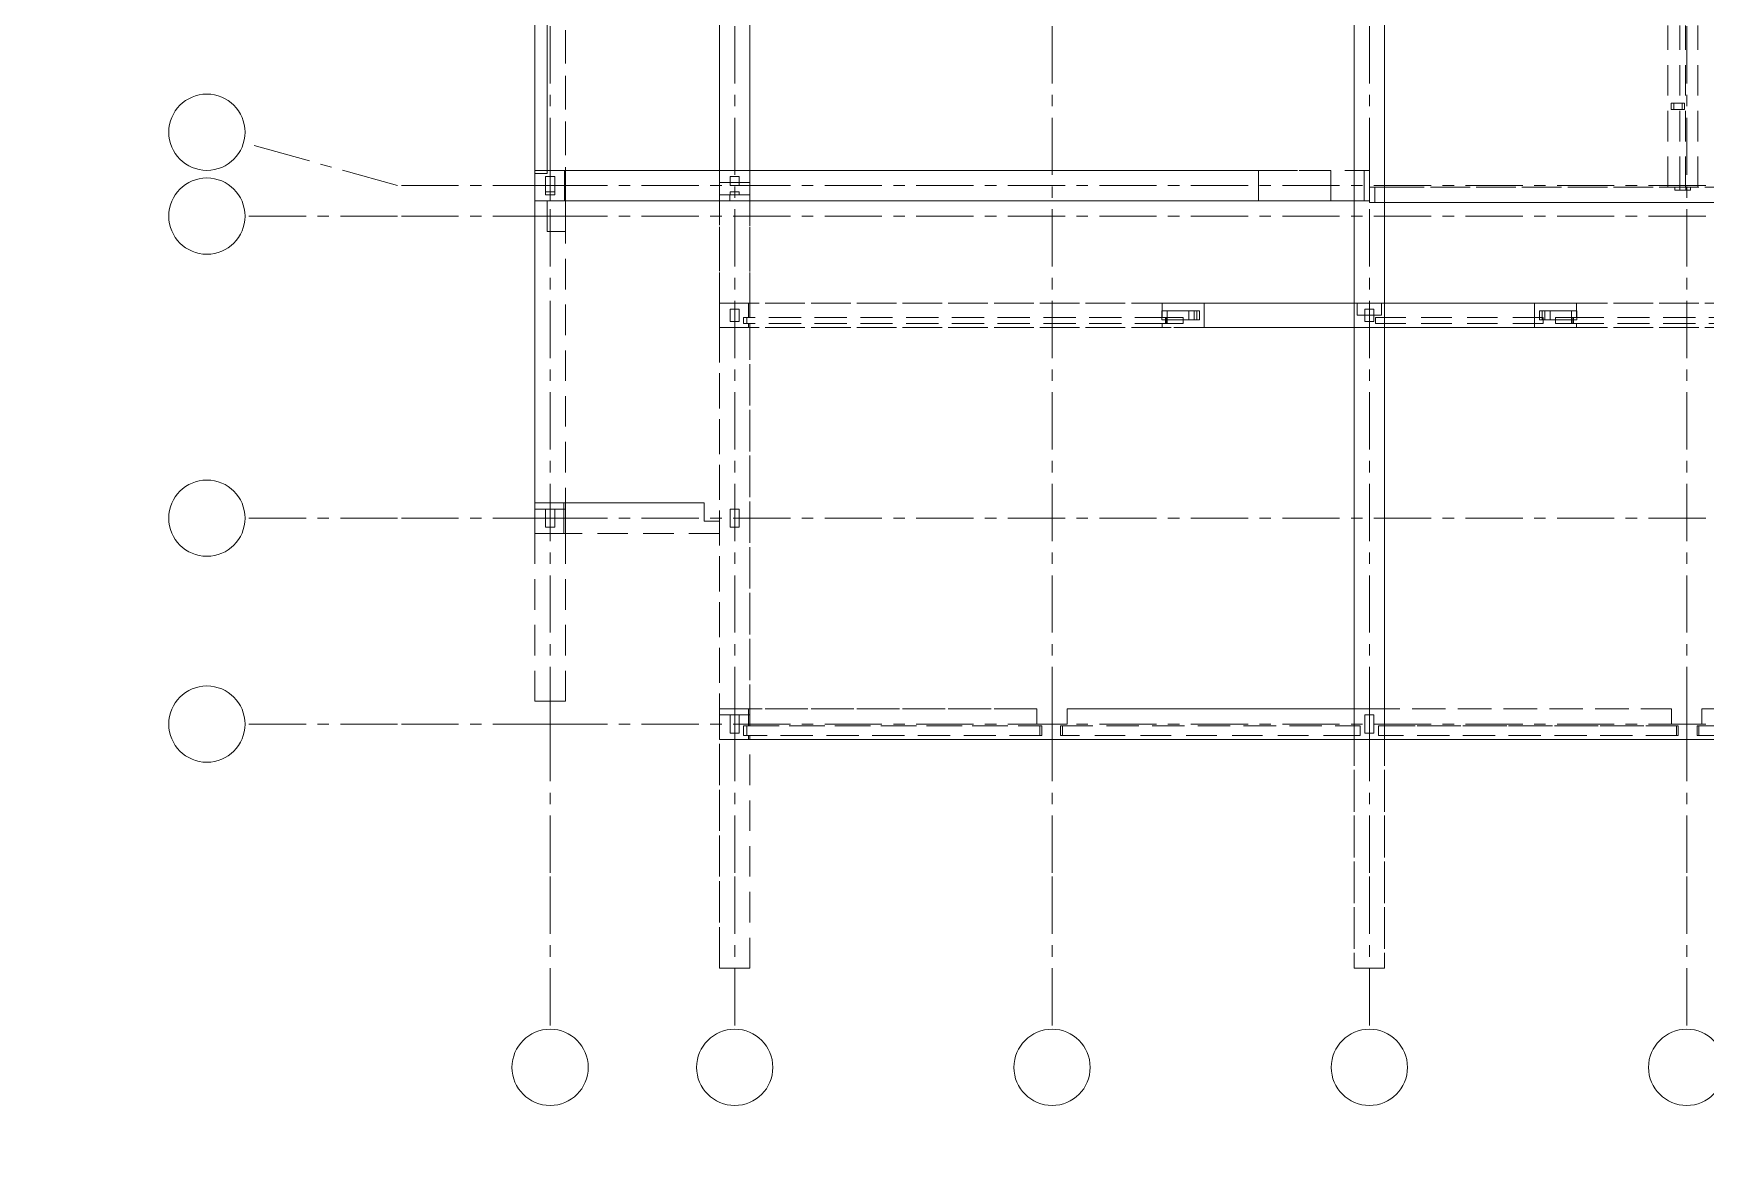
# Model space of a CAD drawing. Header units: millimetres. Extents: x 0 to 10920, y 0 to 297.
# Drawn here: x 5048.2 to 5267.4, y 0 to 149 of the extents above; entities that cross this region are included whole.
import ezdxf

# ---------------------------------------------------------------- set-up
doc = ezdxf.new("R2010")
doc.units = ezdxf.units.MM
for name, pattern in [('K5LT_AXLED', [12, 7.5, -1.5, 1.5, -1.5]), ('K5LT_DASHED', [6, 4, -2]), ('K5LT_THIN', [0])]:
    doc.linetypes.add(name, pattern=pattern)
doc.layers.add('Системный слой', color=7, linetype='Continuous')
doc.styles.add('KTEXTSTYLE', font='GOST_AU.SHX', dxfattribs={"width": 0.96, "height": 5})

# ---------------------------------------------------------------- blocks, each defined once
blk = doc.blocks.new('U300')
at = {"layer": 'Системный слой', "color": 30, "linetype": 'K5LT_AXLED', "lineweight": 18}
for p, q in [((5095.91, 58.4), (5075.91, 58.4)), ((5115.91, 58.4), (5095.91, 58.4)), ((5115.91, 58.4), (5306.51, 58.4))]:
    blk.add_line(p, q, dxfattribs=at)
at = {"layer": 'Системный слой', "color": 7, "linetype": 'K5LT_THIN', "lineweight": 18}
blk.add_arc((5070.91, 58.4), 5, 0, 360, dxfattribs=at)
blk = doc.blocks.new('U301')
at = {"layer": 'Системный слой', "color": 30, "linetype": 'K5LT_AXLED', "lineweight": 18}
for p, q in [((5095.91, 85.4), (5075.91, 85.4)), ((5115.91, 85.4), (5095.91, 85.4)), ((5115.91, 85.4), (5306.51, 85.4))]:
    blk.add_line(p, q, dxfattribs=at)
at = {"layer": 'Системный слой', "color": 7, "linetype": 'K5LT_THIN', "lineweight": 18}
blk.add_arc((5070.91, 85.4), 5, 0, 360, dxfattribs=at)
blk = doc.blocks.new('U302')
at = {"layer": 'Системный слой', "color": 30, "linetype": 'K5LT_AXLED', "lineweight": 18}
for p, q in [((5095.91, 125), (5075.91, 125)), ((5115.91, 125), (5095.91, 125)), ((5115.91, 125), (5306.51, 125))]:
    blk.add_line(p, q, dxfattribs=at)
at = {"layer": 'Системный слой', "color": 7, "linetype": 'K5LT_THIN', "lineweight": 18}
blk.add_arc((5070.91, 125), 5, 0, 360, dxfattribs=at)
blk = doc.blocks.new('U303')
at = {"layer": 'Системный слой', "color": 30, "linetype": 'K5LT_AXLED', "lineweight": 18}
for p, q in [((5095.91, 129), (5075.73, 134.65)), ((5115.91, 129), (5095.91, 129)), ((5115.91, 129), (5306.51, 129))]:
    blk.add_line(p, q, dxfattribs=at)
at = {"layer": 'Системный слой', "color": 7, "linetype": 'K5LT_THIN', "lineweight": 18}
blk.add_arc((5070.91, 136), 5, 0, 360, dxfattribs=at)
blk = doc.blocks.new('U308')
at = {"layer": 'Системный слой', "color": 30, "linetype": 'K5LT_AXLED', "lineweight": 18}
for p, q in [((5115.91, 58.4), (5115.91, 250.2)), ((5115.91, 58.4), (5115.91, 38.4)), ((5115.91, 38.4), (5115.91, 18.4))]:
    blk.add_line(p, q, dxfattribs=at)
at = {"layer": 'Системный слой', "color": 7, "linetype": 'K5LT_THIN', "lineweight": 18}
blk.add_arc((5115.91, 13.4), 5, 0, 360, dxfattribs=at)
blk = doc.blocks.new('U309')
at = {"layer": 'Системный слой', "color": 30, "linetype": 'K5LT_AXLED', "lineweight": 18}
for p, q in [((5140.11, 58.4), (5140.11, 250.2)), ((5140.11, 58.4), (5140.11, 38.4)), ((5140.11, 38.4), (5140.11, 18.4))]:
    blk.add_line(p, q, dxfattribs=at)
at = {"layer": 'Системный слой', "color": 7, "linetype": 'K5LT_THIN', "lineweight": 18}
blk.add_arc((5140.11, 13.4), 5, 0, 360, dxfattribs=at)
blk = doc.blocks.new('U310')
at = {"layer": 'Системный слой', "color": 30, "linetype": 'K5LT_AXLED', "lineweight": 18}
for p, q in [((5181.71, 58.4), (5181.71, 250.2)), ((5181.71, 58.4), (5181.71, 38.4)), ((5181.71, 38.4), (5181.71, 18.4))]:
    blk.add_line(p, q, dxfattribs=at)
at = {"layer": 'Системный слой', "color": 7, "linetype": 'K5LT_THIN', "lineweight": 18}
blk.add_arc((5181.71, 13.4), 5, 0, 360, dxfattribs=at)
blk = doc.blocks.new('U311')
at = {"layer": 'Системный слой', "color": 30, "linetype": 'K5LT_AXLED', "lineweight": 18}
for p, q in [((5223.31, 58.4), (5223.31, 250.2)), ((5223.31, 58.4), (5223.31, 38.4)), ((5223.31, 38.4), (5223.31, 18.4))]:
    blk.add_line(p, q, dxfattribs=at)
at = {"layer": 'Системный слой', "color": 7, "linetype": 'K5LT_THIN', "lineweight": 18}
blk.add_arc((5223.31, 13.4), 5, 0, 360, dxfattribs=at)
blk = doc.blocks.new('U312')
at = {"layer": 'Системный слой', "color": 30, "linetype": 'K5LT_AXLED', "lineweight": 18}
for p, q in [((5264.91, 58.4), (5264.91, 250.2)), ((5264.91, 58.4), (5264.91, 38.4)), ((5264.91, 38.4), (5264.91, 18.4))]:
    blk.add_line(p, q, dxfattribs=at)
at = {"layer": 'Системный слой', "color": 7, "linetype": 'K5LT_THIN', "lineweight": 18}
blk.add_arc((5264.91, 13.4), 5, 0, 360, dxfattribs=at)
blk = doc.blocks.new('U299')
at = {"layer": 'Системный слой'}
for name in ['U308', 'U309', 'U310', 'U311', 'U312', 'U303', 'U302', 'U301', 'U300']:
    blk.add_blockref(name, (0, 0), dxfattribs=at)
blk = doc.blocks.new('U330')
at = {"layer": 'Системный слой', "color": 7, "linetype": 'K5LT_DASHED', "lineweight": 18}
for p, q in [((5113.91, 249), (5113.91, 86.6)), ((5113.91, 127), (5113.91, 199.8)), ((5113.91, 127), (5113.91, 199.8)), ((5117.91, 127), (5117.91, 199.8)), ((5138.11, 127.8), (5138.11, 199)), ((5142.11, 127.8), (5142.11, 199)), ((5138.11, 195.8), (5138.11, 131)), ((5142.11, 195.8), (5142.11, 131)), ((5113.91, 61.4), (5113.91, 183.2)), ((5221.31, 58.16), (5221.31, 166.4)), ((5221.31, 166.4), (5221.31, 26.4)), ((5113.91, 130.6), (5113.91, 161.8)), ((5113.91, 161.8), (5113.91, 130.6)), ((5115.51, 130.6), (5115.51, 161.8)), ((5115.51, 161.8), (5115.51, 130.6)), ((5117.91, 161.4), (5117.91, 131)), ((5117.91, 127), (5117.91, 161.4)), ((5117.91, 161.4), (5117.91, 86.6)), ((5225.31, 58.16), (5225.31, 160.4)), ((5225.31, 160.4), (5225.31, 26.4)), ((5113.91, 130.6), (5115.51, 130.6)), ((5113.91, 130.6), (5113.91, 127)), ((5113.91, 130.6), (5115.51, 130.6)), ((5113.91, 130.6), (5113.91, 127)), ((5116.51, 130.2), (5115.31, 130.2)), ((5115.31, 130.2), (5115.31, 127.8)), ((5116.51, 130.2), (5115.31, 130.2)), ((5115.31, 130.2), (5115.31, 128.2)), ((5117.91, 131), (5115.91, 131)), ((5115.91, 131), (5115.91, 127)), ((5116.51, 130.2), (5116.51, 127.8)), ((5116.51, 128.2), (5116.51, 130.2)), ((5142.11, 131), (5138.11, 131)), ((5138.11, 131), (5138.11, 127.8)), ((5139.51, 130.2), (5140.71, 130.2)), ((5139.51, 130.2), (5139.51, 129)), ((5140.71, 130.2), (5140.71, 129)), ((5142.11, 131), (5142.11, 127.8)), ((5116.51, 128.2), (5115.31, 128.2)), ((5116.51, 127.8), (5115.31, 127.8)), ((5139.49, 127.8), (5138.11, 127.8)), ((5142.11, 127.8), (5138.11, 127.8)), ((5138.11, 127), (5138.11, 127.8)), ((5138.11, 127.8), (5138.11, 26.4)), ((5138.11, 127.8), (5142.11, 127.8)), ((5142.11, 127.8), (5139.49, 127.8)), ((5139.49, 127.8), (5139.49, 127)), ((5139.51, 129), (5140.71, 129)), ((5140.71, 128.2), (5139.51, 128.2)), ((5139.51, 128.2), (5139.51, 127.8)), ((5140.71, 127.8), (5139.51, 127.8)), ((5140.71, 127.8), (5140.71, 128.2)), ((5142.11, 113.6), (5142.11, 127.8)), ((5142.11, 111.72), (5142.11, 127.8)), ((5115.91, 127), (5113.91, 127)), ((5117.91, 127), (5113.91, 127)), ((5117.91, 127), (5115.51, 127)), ((5115.51, 127), (5115.51, 123)), ((5117.91, 127), (5117.91, 123)), ((5138.11, 113.6), (5138.11, 127)), ((5139.49, 127), (5138.11, 127)), ((5117.91, 123), (5115.51, 123)), ((5117.91, 61.4), (5117.91, 123)), ((5138.11, 113.6), (5142.11, 113.6)), ((5138.11, 113.6), (5138.11, 110.4)), ((5140.71, 112.8), (5139.51, 112.8)), ((5139.51, 112.8), (5139.51, 111.2)), ((5140.71, 111.2), (5140.71, 112.8)), ((5142.11, 111.72), (5142.11, 113.6)), ((5196.11, 112.6), (5199.63, 112.6)), ((5196.11, 112.6), (5196.11, 111.4)), ((5196.11, 112.6), (5196.81, 112.6)), ((5201.67, 113.6), (5196.16, 113.6)), ((5196.16, 113.6), (5196.16, 111.72)), ((5196.16, 113.6), (5221.71, 113.6)), ((5201.02, 112.6), (5196.81, 112.6)), ((5196.81, 112.6), (5196.81, 111.4)), ((5199.63, 112.6), (5200.68, 112.6)), ((5199.63, 112.6), (5199.63, 111.4)), ((5200.68, 112.6), (5201.02, 112.6)), ((5200.68, 112.6), (5200.68, 111.4)), ((5201.02, 112.6), (5201.02, 111.4)), ((5201.67, 113.6), (5201.67, 110.4)), ((5201.67, 113.6), (5221.71, 113.6)), ((5221.71, 112), (5221.71, 113.6)), ((5224.91, 112), (5221.71, 112)), ((5222.71, 112.8), (5223.91, 112.8)), ((5222.71, 112.8), (5222.71, 111.2)), ((5223.91, 112.8), (5223.91, 111.2)), ((5244.96, 113.6), (5224.91, 113.6)), ((5224.91, 113.6), (5224.91, 112)), ((5250.46, 113.6), (5224.91, 113.6)), ((5244.96, 110.4), (5244.96, 113.6)), ((5244.96, 113.6), (5250.46, 113.6)), ((5249.82, 112.6), (5245.61, 112.6)), ((5245.61, 112.6), (5245.95, 112.6)), ((5245.61, 112.6), (5245.61, 111.4)), ((5245.95, 112.6), (5247, 112.6)), ((5245.95, 112.6), (5245.95, 111.4)), ((5250.52, 112.6), (5247, 112.6)), ((5247, 112.6), (5247, 111.4)), ((5250.52, 112.6), (5249.82, 112.6)), ((5249.82, 112.6), (5249.82, 111.4)), ((5250.46, 113.6), (5250.46, 111.72)), ((5250.52, 112.6), (5250.52, 111.4)), ((5138.11, 110.4), (5138.11, 59.6)), ((5138.11, 110.4), (5142.11, 110.4)), ((5140.71, 111.2), (5139.51, 111.2)), ((5141.71, 111.72), (5142.11, 111.72)), ((5141.71, 111.72), (5141.71, 110.92)), ((5141.71, 110.92), (5142.11, 110.92)), ((5142.11, 110.4), (5142.11, 110.92)), ((5142.11, 58.16), (5142.11, 110.92)), ((5142.11, 59.6), (5142.11, 110.4)), ((5196.11, 111.4), (5196.81, 111.4)), ((5196.11, 111.4), (5199.63, 111.4)), ((5196.71, 111.72), (5196.16, 111.72)), ((5196.16, 111.72), (5198.91, 111.72)), ((5196.71, 110.92), (5196.16, 110.92)), ((5198.91, 110.92), (5196.16, 110.92)), ((5196.16, 110.92), (5196.16, 110.4)), ((5201.67, 110.4), (5196.16, 110.4)), ((5250.46, 110.4), (5196.16, 110.4)), ((5196.71, 110.92), (5196.71, 111.72)), ((5198.91, 111.72), (5196.71, 111.72)), ((5196.71, 110.92), (5198.91, 110.92)), ((5196.81, 111.4), (5201.02, 111.4)), ((5198.91, 110.92), (5198.91, 111.72)), ((5200.68, 111.4), (5199.63, 111.4)), ((5201.02, 111.4), (5200.68, 111.4)), ((5201.67, 110.4), (5244.96, 110.4)), ((5223.91, 111.2), (5222.71, 111.2)), ((5224.11, 110.92), (5224.11, 111.72)), ((5246.11, 111.72), (5224.11, 111.72)), ((5224.11, 110.92), (5246.11, 110.92)), ((5244.96, 110.4), (5250.46, 110.4)), ((5245.95, 111.4), (5245.61, 111.4)), ((5245.61, 111.4), (5249.82, 111.4)), ((5247, 111.4), (5245.95, 111.4)), ((5246.11, 110.92), (5246.11, 111.72)), ((5250.52, 111.4), (5247, 111.4)), ((5247.71, 110.92), (5247.71, 111.72)), ((5249.91, 111.72), (5247.71, 111.72)), ((5250.46, 111.72), (5247.71, 111.72)), ((5247.71, 110.92), (5250.46, 110.92)), ((5247.71, 110.92), (5249.91, 110.92)), ((5250.52, 111.4), (5249.82, 111.4)), ((5249.91, 110.92), (5249.91, 111.72)), ((5249.91, 111.72), (5250.46, 111.72)), ((5250.46, 110.92), (5249.91, 110.92)), ((5250.46, 110.92), (5250.46, 110.4)), ((5117.91, 86.6), (5113.91, 86.6)), ((5113.91, 86.6), (5113.91, 83.4)), ((5116.51, 86.6), (5115.31, 86.6)), ((5115.31, 86.6), (5115.31, 84.2)), ((5116.51, 84.2), (5116.51, 86.6)), ((5117.91, 86.6), (5117.91, 83.4)), ((5140.71, 86.6), (5139.51, 86.6)), ((5139.51, 86.6), (5139.51, 84.2)), ((5140.71, 84.2), (5140.71, 86.6)), ((5117.91, 83.4), (5113.91, 83.4)), ((5113.91, 61.4), (5113.91, 83.4)), ((5116.51, 84.2), (5115.31, 84.2)), ((5117.91, 83.4), (5117.91, 61.4)), ((5140.71, 84.2), (5139.51, 84.2)), ((5117.91, 61.4), (5113.91, 61.4)), ((5138.11, 59.6), (5142.11, 59.6)), ((5138.11, 59.6), (5138.11, 56.4)), ((5140.71, 59.6), (5139.51, 59.6)), ((5139.51, 59.6), (5139.51, 57.2)), ((5140.71, 57.2), (5140.71, 59.6)), ((5142.11, 59.6), (5142.11, 58.16)), ((5222.71, 59.6), (5223.91, 59.6)), ((5222.71, 59.6), (5222.71, 57.2)), ((5223.91, 59.6), (5223.91, 57.2)), ((5140.71, 57.2), (5139.51, 57.2)), ((5141.71, 58.16), (5142.11, 58.16)), ((5141.71, 58.16), (5141.71, 56.92)), ((5221.31, 58.16), (5222.11, 58.16)), ((5221.31, 58.16), (5221.31, 56.92)), ((5222.11, 58.16), (5222.11, 56.92)), ((5223.91, 57.2), (5222.71, 57.2)), ((5224.51, 56.92), (5224.51, 58.16)), ((5224.51, 58.16), (5225.31, 58.16)), ((5225.31, 56.92), (5225.31, 58.16)), ((5138.11, 26.4), (5138.11, 56.4)), ((5142.11, 56.4), (5138.11, 56.4)), ((5141.71, 56.92), (5142.11, 56.92)), ((5142.11, 56.4), (5142.11, 56.92)), ((5142.11, 26.4), (5142.11, 56.92)), ((5142.11, 26.4), (5142.11, 56.4)), ((5222.11, 56.92), (5221.31, 56.92)), ((5221.31, 56.92), (5221.31, 26.4)), ((5225.31, 56.92), (5224.51, 56.92)), ((5225.31, 56.92), (5225.31, 26.4)), ((5138.11, 26.4), (5142.11, 26.4)), ((5225.31, 26.4), (5221.31, 26.4))]:
    blk.add_line(p, q, dxfattribs=at)
blk = doc.blocks.new('U343')
at = {"layer": 'Системный слой', "color": 7, "linetype": 'K5LT_DASHED', "lineweight": 18}
for p, q in [((5262.42, 128.8), (5262.42, 150)), ((5264.03, 128.8), (5264.03, 150)), ((5264.77, 128.8), (5264.77, 150)), ((5266.39, 128.8), (5266.39, 150)), ((5264.3, 139.8), (5262.89, 139.8)), ((5262.89, 139), (5262.89, 139.8)), ((5262.89, 139.8), (5263.21, 139.8)), ((5264.3, 139), (5262.89, 139)), ((5262.89, 139), (5263.21, 139)), ((5264.62, 139.8), (5263.21, 139.8)), ((5263.21, 139), (5263.21, 139.8)), ((5264.62, 139), (5263.21, 139)), ((5264.3, 139.8), (5264.62, 139.8)), ((5264.3, 139.8), (5264.3, 139)), ((5264.3, 139), (5264.62, 139)), ((5264.62, 139.8), (5264.62, 139)), ((5113.91, 127), (5113.91, 131)), ((5113.91, 131), (5117.8, 131)), ((5113.91, 131), (5218.24, 131)), ((5117.8, 127), (5117.8, 131)), ((5117.8, 131), (5208.78, 131)), ((5117.91, 129), (5117.91, 131)), ((5117.91, 131), (5138.11, 131)), ((5138.11, 131), (5138.11, 129.4)), ((5138.11, 129.4), (5142.11, 129.4)), ((5142.11, 131), (5221.31, 131)), ((5142.11, 131), (5142.11, 129.4)), ((5142.11, 131), (5223.31, 131)), ((5218.24, 131), (5208.78, 131)), ((5208.78, 131), (5208.78, 127)), ((5218.24, 131), (5218.24, 127)), ((5222.62, 131), (5221.31, 131)), ((5221.31, 131), (5221.31, 127)), ((5223.31, 131), (5222.62, 131)), ((5222.62, 127), (5222.62, 131)), ((5223.31, 131), (5223.31, 127)), ((5117.91, 129), (5113.91, 129)), ((5113.91, 129), (5113.91, 127)), ((5117.91, 127), (5117.91, 129)), ((5223.31, 128.8), (5224.01, 128.8)), ((5223.31, 128.8), (5223.31, 126.8)), ((5308.51, 128.8), (5223.31, 128.8)), ((5224.01, 128.8), (5224.01, 126.8)), ((5224.01, 128.8), (5225.31, 128.8)), ((5225.31, 126.8), (5225.31, 128.8)), ((5225.31, 128.8), (5307.14, 128.8)), ((5264.77, 128.8), (5262.42, 128.8)), ((5262.42, 128.8), (5264.03, 128.8)), ((5264.78, 128.8), (5263.37, 128.8)), ((5263.37, 128.8), (5263.37, 128.4)), ((5263.37, 128.8), (5264.02, 128.8)), ((5263.37, 128.4), (5263.37, 128.8)), ((5264.78, 128.8), (5263.37, 128.8)), ((5263.37, 128.8), (5264.02, 128.8)), ((5264.78, 128.4), (5263.37, 128.4)), ((5263.37, 128.4), (5264.02, 128.4)), ((5263.37, 128.4), (5264.78, 128.4)), ((5263.37, 128.4), (5264.02, 128.4)), ((5265.43, 128.8), (5264.02, 128.8)), ((5264.02, 128.4), (5264.02, 128.8)), ((5265.43, 128.8), (5264.02, 128.8)), ((5264.02, 128.4), (5264.02, 128.8)), ((5265.43, 128.4), (5264.02, 128.4)), ((5265.43, 128.4), (5264.02, 128.4)), ((5264.03, 128.8), (5266.39, 128.8)), ((5264.77, 128.8), (5266.39, 128.8)), ((5265.43, 128.8), (5264.78, 128.8)), ((5264.78, 128.4), (5264.78, 128.8)), ((5264.78, 128.4), (5264.78, 128.8)), ((5264.78, 128.8), (5265.43, 128.8)), ((5265.43, 128.4), (5264.78, 128.4)), ((5264.78, 128.4), (5265.43, 128.4)), ((5265.43, 128.8), (5265.43, 128.4)), ((5265.43, 128.8), (5265.43, 128.4)), ((5117.91, 127), (5113.91, 127)), ((5113.91, 127), (5223.31, 127)), ((5113.91, 127), (5117.8, 127)), ((5113.91, 127), (5218.24, 127)), ((5117.8, 127), (5208.78, 127)), ((5221.31, 127), (5117.91, 127)), ((5208.78, 127), (5218.24, 127)), ((5222.62, 127), (5221.31, 127)), ((5223.31, 127), (5222.62, 127)), ((5224.01, 126.8), (5223.31, 126.8)), ((5304.17, 126.8), (5223.31, 126.8)), ((5224.01, 126.8), (5225.31, 126.8)), ((5225.31, 126.8), (5301.82, 126.8)), ((5138.11, 110.4), (5138.11, 113.6)), ((5138.11, 113.6), (5223.31, 113.6)), ((5138.11, 113.6), (5141.93, 113.6)), ((5221.31, 113.6), (5141.93, 113.6)), ((5141.93, 111.72), (5141.93, 113.6)), ((5196.81, 112.6), (5196.11, 112.6)), ((5196.11, 112.6), (5196.11, 111.4)), ((5196.11, 112.6), (5200.32, 112.6)), ((5196.81, 112.6), (5201.02, 112.6)), ((5196.81, 112.6), (5196.81, 111.72)), ((5201.02, 112.6), (5200.32, 112.6)), ((5200.32, 112.6), (5200.32, 111.4)), ((5201.02, 111.4), (5201.02, 112.6)), ((5221.31, 113.6), (5221.31, 110.4)), ((5221.31, 113.6), (5223.31, 113.6)), ((5223.31, 110.4), (5223.31, 113.6)), ((5225.31, 113.6), (5223.31, 113.6)), ((5223.31, 113.6), (5223.31, 110.4)), ((5308.51, 113.6), (5223.31, 113.6)), ((5225.31, 113.6), (5225.31, 110.4)), ((5225.31, 113.6), (5304.69, 113.6)), ((5249.82, 112.6), (5245.61, 112.6)), ((5245.61, 112.6), (5245.61, 111.4)), ((5245.61, 112.6), (5246.31, 112.6)), ((5250.52, 112.6), (5246.31, 112.6)), ((5246.31, 111.4), (5246.31, 112.6)), ((5250.52, 112.6), (5249.82, 112.6)), ((5249.82, 112.6), (5249.82, 111.72)), ((5250.52, 111.4), (5250.52, 112.6)), ((5138.11, 110.4), (5141.93, 110.4)), ((5138.11, 110.4), (5223.31, 110.4)), ((5196.58, 111.72), (5141.25, 111.72)), ((5141.25, 110.92), (5141.25, 111.72)), ((5141.25, 111.72), (5141.93, 111.72)), ((5196.58, 110.92), (5141.25, 110.92)), ((5141.25, 110.92), (5141.93, 110.92)), ((5196.81, 111.72), (5141.93, 111.72)), ((5196.81, 110.92), (5141.93, 110.92)), ((5141.93, 110.92), (5141.93, 110.4)), ((5221.31, 110.4), (5141.93, 110.4)), ((5196.58, 111.4), (5196.11, 111.4)), ((5196.11, 111.4), (5200.32, 111.4)), ((5196.58, 111.4), (5196.58, 111.72)), ((5196.58, 111.72), (5196.81, 111.72)), ((5196.81, 111.4), (5196.58, 111.4)), ((5196.58, 110.92), (5196.58, 111.4)), ((5196.81, 110.92), (5196.58, 110.92)), ((5196.81, 111.4), (5196.81, 110.92)), ((5196.81, 111.4), (5201.02, 111.4)), ((5201.02, 111.4), (5200.32, 111.4)), ((5221.31, 110.4), (5223.31, 110.4)), ((5225.31, 110.4), (5223.31, 110.4)), ((5308.51, 110.4), (5223.31, 110.4)), ((5225.31, 110.4), (5304.69, 110.4)), ((5249.82, 111.4), (5245.61, 111.4)), ((5245.61, 111.4), (5246.31, 111.4)), ((5250.52, 111.4), (5246.31, 111.4)), ((5249.82, 111.72), (5250.05, 111.72)), ((5249.82, 111.72), (5304.69, 111.72)), ((5249.82, 110.92), (5249.82, 111.4)), ((5249.82, 111.4), (5250.05, 111.4)), ((5249.82, 110.92), (5304.69, 110.92)), ((5249.82, 110.92), (5250.05, 110.92)), ((5250.05, 111.4), (5250.05, 111.72)), ((5250.05, 111.72), (5305.37, 111.72)), ((5250.05, 111.4), (5250.05, 110.92)), ((5250.05, 111.4), (5250.52, 111.4)), ((5250.05, 110.92), (5305.37, 110.92)), ((5117.71, 87.4), (5113.91, 87.4)), ((5113.91, 83.4), (5113.91, 87.4)), ((5136.11, 87.4), (5113.91, 87.4)), ((5117.71, 87.4), (5117.71, 83.4)), ((5117.71, 87.4), (5136.11, 87.4)), ((5136.11, 85), (5136.11, 87.4)), ((5138.11, 83.4), (5113.91, 83.4)), ((5117.71, 83.4), (5113.91, 83.4)), ((5138.11, 83.4), (5117.71, 83.4)), ((5138.11, 85), (5136.11, 85)), ((5138.11, 85), (5138.11, 83.4)), ((5141.93, 60.4), (5138.11, 60.4)), ((5138.11, 60.4), (5138.11, 56.4)), ((5138.11, 60.4), (5179.71, 60.4)), ((5179.71, 60.4), (5141.93, 60.4)), ((5141.93, 60.4), (5141.93, 58.16)), ((5179.71, 60.4), (5179.71, 58.4)), ((5221.31, 60.4), (5183.71, 60.4)), ((5183.71, 60.4), (5183.71, 58.4)), ((5183.71, 60.4), (5223.31, 60.4)), ((5221.31, 60.4), (5221.31, 58.16)), ((5223.31, 60.4), (5221.31, 60.4)), ((5221.31, 60.4), (5221.31, 56.4)), ((5223.31, 60.4), (5223.31, 56.4)), ((5223.31, 60.4), (5223.31, 56.4)), ((5223.31, 60.4), (5225.31, 60.4)), ((5223.31, 60.4), (5262.91, 60.4)), ((5262.91, 60.4), (5225.31, 60.4)), ((5225.31, 60.4), (5225.31, 58.16)), ((5225.31, 60.4), (5225.31, 56.4)), ((5262.91, 60.4), (5262.91, 58.4)), ((5304.69, 60.4), (5266.91, 60.4)), ((5266.91, 60.4), (5266.91, 58.4)), ((5266.91, 60.4), (5308.51, 60.4)), ((5141.25, 56.92), (5141.25, 58.16)), ((5141.25, 58.16), (5180.13, 58.16)), ((5141.25, 58.16), (5141.93, 58.16)), ((5141.93, 58.16), (5180.36, 58.16)), ((5183.71, 58.4), (5179.71, 58.4)), ((5180.13, 56.92), (5180.13, 58.16)), ((5180.13, 58.16), (5180.36, 58.16)), ((5180.36, 58.16), (5180.36, 56.92)), ((5182.83, 58.16), (5221.31, 58.16)), ((5182.83, 58.16), (5183.07, 58.16)), ((5182.83, 58.16), (5182.83, 56.92)), ((5183.07, 58.16), (5221.31, 58.16)), ((5183.07, 58.16), (5183.07, 56.92)), ((5221.31, 58.16), (5221.31, 56.92)), ((5225.31, 58.16), (5263.8, 58.16)), ((5225.31, 58.16), (5225.31, 56.92)), ((5263.56, 58.16), (5225.31, 58.16)), ((5262.91, 58.4), (5266.91, 58.4)), ((5263.8, 58.16), (5263.56, 58.16)), ((5263.56, 58.16), (5263.56, 56.92)), ((5263.8, 58.16), (5263.8, 56.92)), ((5266.5, 58.16), (5266.27, 58.16)), ((5266.27, 58.16), (5304.69, 58.16)), ((5266.27, 58.16), (5266.27, 56.92)), ((5266.5, 56.92), (5266.5, 58.16)), ((5266.5, 58.16), (5305.37, 58.16)), ((5141.93, 56.4), (5138.11, 56.4)), ((5138.11, 56.4), (5223.31, 56.4)), ((5180.13, 56.92), (5141.25, 56.92)), ((5141.25, 56.92), (5141.93, 56.92)), ((5180.36, 56.92), (5141.93, 56.92)), ((5141.93, 56.92), (5141.93, 56.4)), ((5141.93, 56.4), (5221.31, 56.4)), ((5180.13, 56.92), (5180.36, 56.92)), ((5221.31, 56.92), (5182.83, 56.92)), ((5182.83, 56.92), (5183.07, 56.92)), ((5221.31, 56.92), (5183.07, 56.92)), ((5221.31, 56.92), (5221.31, 56.4)), ((5221.31, 56.4), (5223.31, 56.4)), ((5308.51, 56.4), (5223.31, 56.4)), ((5223.31, 56.4), (5225.31, 56.4)), ((5263.8, 56.92), (5225.31, 56.92)), ((5263.56, 56.92), (5225.31, 56.92)), ((5225.31, 56.92), (5225.31, 56.4)), ((5304.69, 56.4), (5225.31, 56.4)), ((5263.8, 56.92), (5263.56, 56.92)), ((5266.5, 56.92), (5266.27, 56.92)), ((5266.27, 56.92), (5304.69, 56.92)), ((5305.37, 56.92), (5266.5, 56.92))]:
    blk.add_line(p, q, dxfattribs=at)

msp = doc.modelspace()

# ---------------------------------------------------------------- block references
at = {"layer": 'Системный слой'}
for name in ['U299', 'U330', 'U343']:
    msp.add_blockref(name, (0, 0), dxfattribs=at)

doc.saveas('drawing.dxf')
